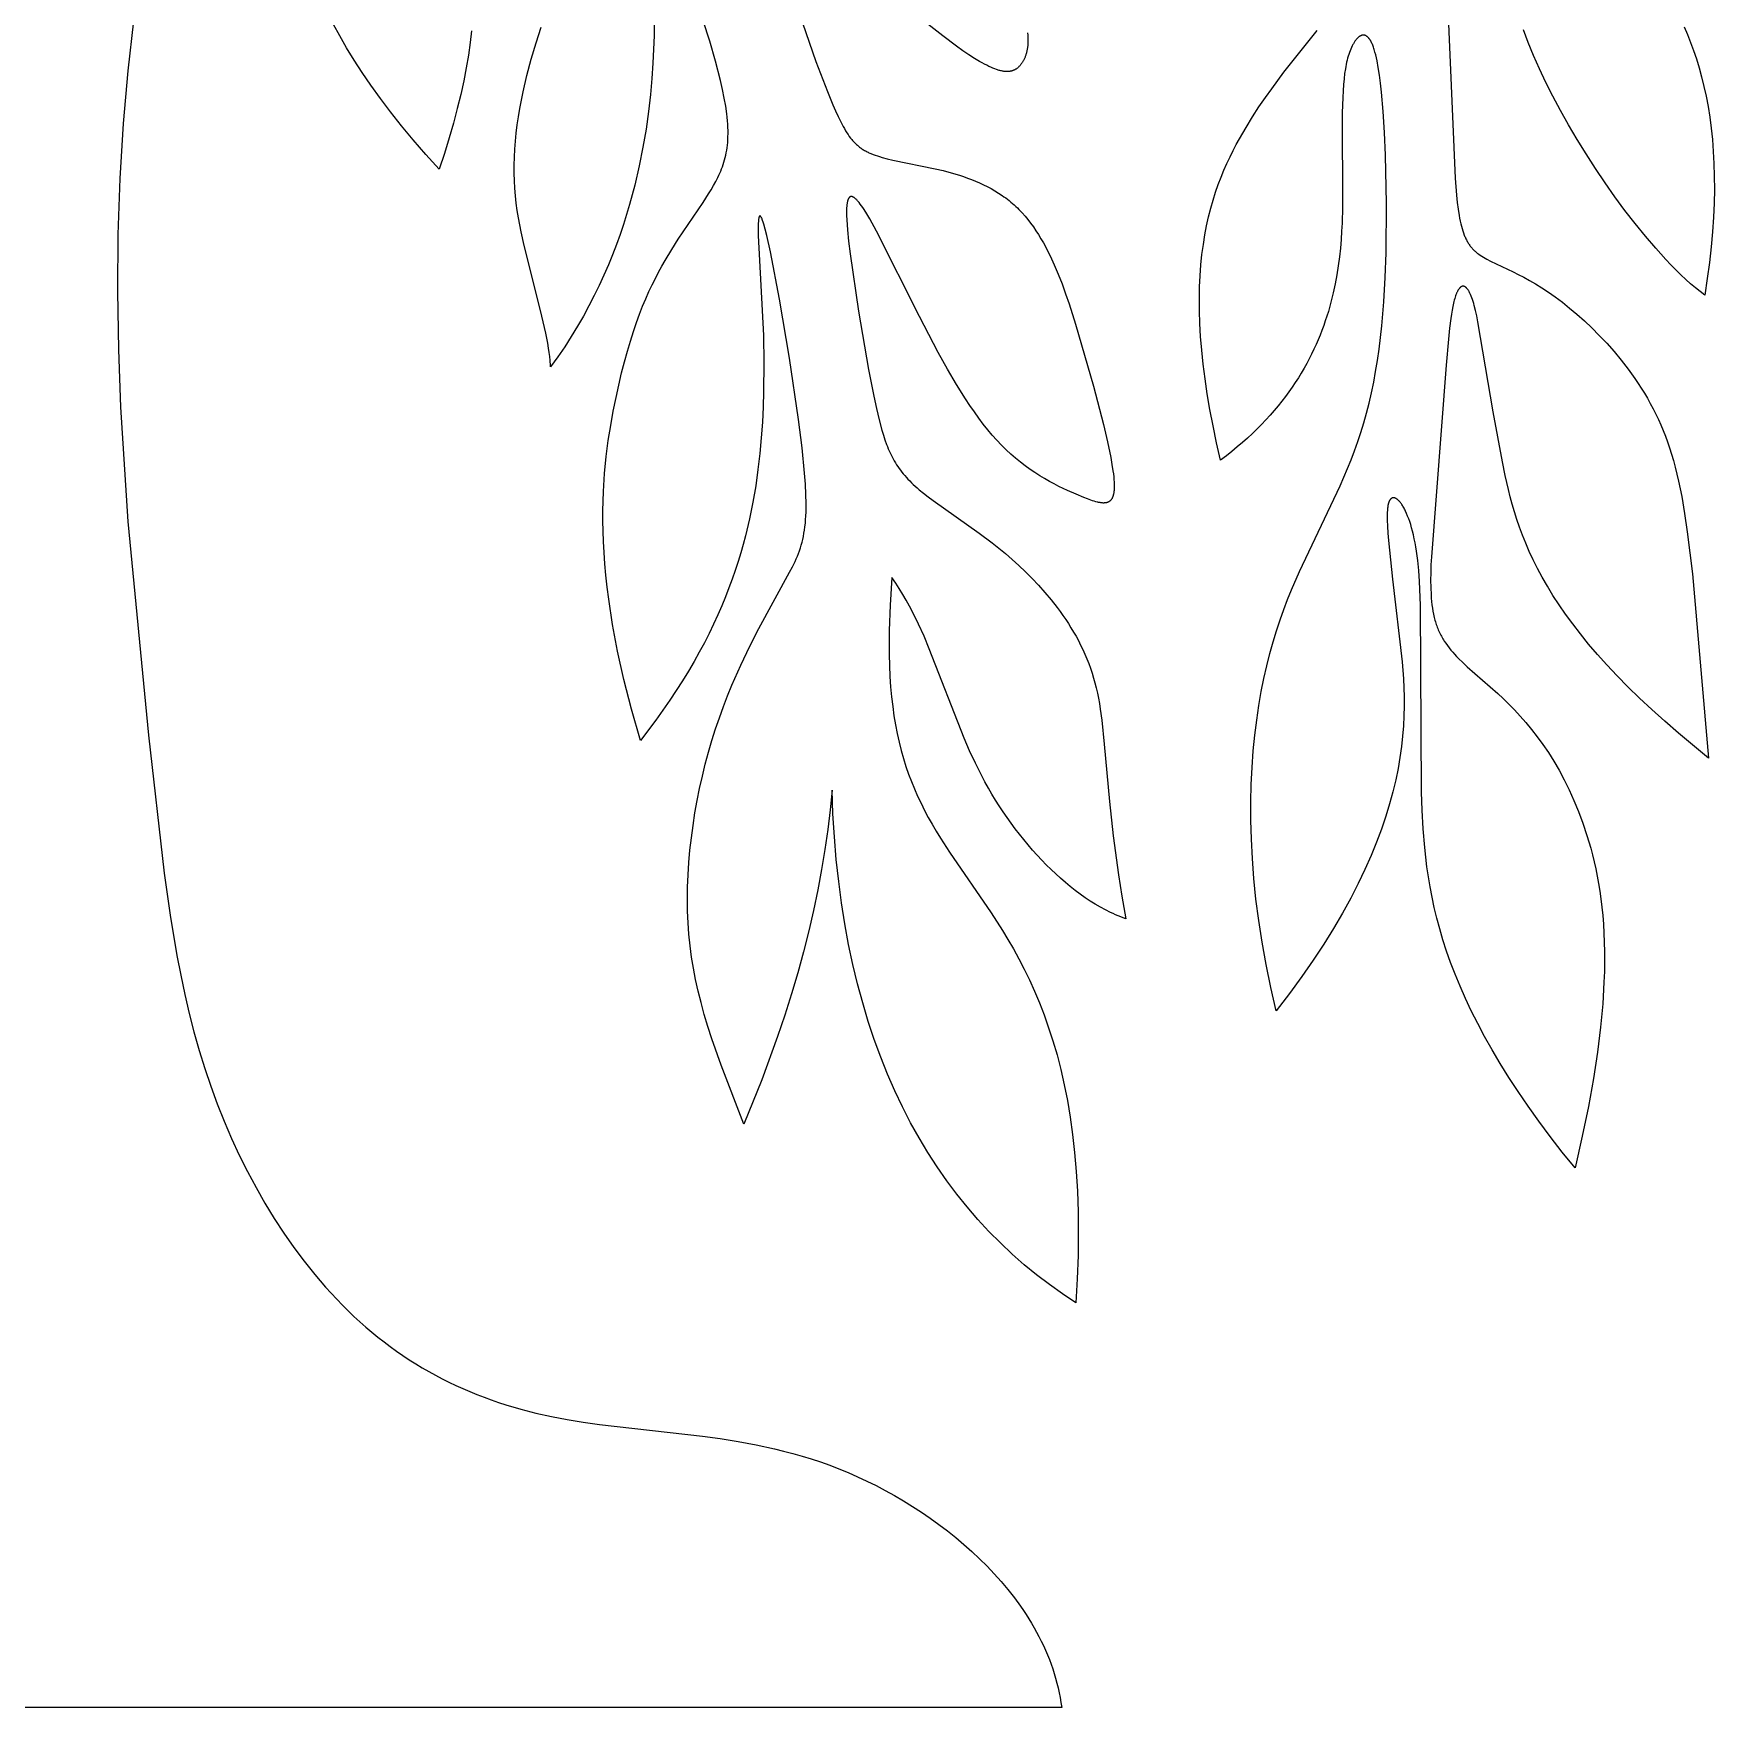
# Model space of a CAD drawing. Extents: x 187 to 350, y 154 to 228.
# Drawn here: x 312.34 to 349.6, y 153.86 to 190.96 of the extents above; entities that cross this region are included whole.
import ezdxf

# ---------------------------------------------------------------- set-up
doc = ezdxf.new("R2010")
doc.units = 0
doc.layers.get('0').update_dxf_attribs({"linetype": 'CONTINUOUS'})

msp = doc.modelspace()

# ---------------------------------------------------------------- linework, layer by layer
at = {"color": 7, "linetype": 'CONTINUOUS'}
for points in [[(328.363, 194.188), (329.686, 190.344), (329.941, 189.675), (330.063, 189.38), (330.121, 189.246), (330.178, 189.121), (330.234, 189.007), (330.288, 188.903), (330.315, 188.855), (330.342, 188.809), (330.369, 188.765), (330.396, 188.724), (330.424, 188.684), (330.452, 188.647), (330.466, 188.629), (330.481, 188.611), (330.495, 188.594), (330.51, 188.577), (330.525, 188.561), (330.54, 188.545), (330.555, 188.53), (330.571, 188.515), (330.587, 188.5), (330.603, 188.486), (330.619, 188.472), (330.636, 188.459), (330.653, 188.445), (330.67, 188.433), (330.687, 188.42), (330.705, 188.408), (330.723, 188.396), (330.742, 188.385), (330.761, 188.373), (330.78, 188.363), (330.8, 188.352), (330.82, 188.341), (330.84, 188.331), (330.861, 188.321), (330.905, 188.302), (330.95, 188.284), (330.997, 188.266), (331.046, 188.25), (331.097, 188.234), (331.151, 188.218), (331.266, 188.188), (331.391, 188.159), (332.33, 187.967), (332.506, 187.924), (332.685, 187.876), (332.864, 187.821), (332.954, 187.791), (333.044, 187.76), (333.133, 187.726), (333.222, 187.69), (333.31, 187.652), (333.397, 187.612), (333.483, 187.57), (333.568, 187.525), (333.651, 187.477), (333.733, 187.427), (333.814, 187.374), (333.853, 187.346), (333.892, 187.318), (333.931, 187.289), (333.969, 187.259), (334.007, 187.228), (334.044, 187.197), (334.08, 187.164), (334.116, 187.131), (334.151, 187.098), (334.186, 187.063), (334.22, 187.028), (334.254, 186.992), (334.32, 186.917), (334.383, 186.84), (334.445, 186.76), (334.505, 186.678), (334.563, 186.593), (334.619, 186.505), (334.674, 186.415), (334.727, 186.324), (334.778, 186.229), (334.828, 186.133), (334.876, 186.035), (334.969, 185.834), (335.057, 185.626), (335.14, 185.413), (335.22, 185.195), (335.296, 184.973), (335.44, 184.52), (335.836, 183.149), (336.058, 182.298), (336.148, 181.914), (336.219, 181.568), (336.247, 181.412), (336.269, 181.268), (336.278, 181.201), (336.285, 181.137), (336.29, 181.077), (336.294, 181.021), (336.296, 180.968), (336.297, 180.919), (336.297, 180.896), (336.296, 180.874), (336.295, 180.853), (336.293, 180.832), (336.291, 180.812), (336.289, 180.794), (336.286, 180.776), (336.282, 180.758), (336.279, 180.742), (336.277, 180.734), (336.275, 180.726), (336.273, 180.719), (336.27, 180.712), (336.268, 180.705), (336.266, 180.698), (336.263, 180.691), (336.26, 180.684), (336.258, 180.678), (336.255, 180.672), (336.252, 180.666), (336.249, 180.66), (336.246, 180.654), (336.242, 180.649), (336.239, 180.643), (336.236, 180.638), (336.232, 180.633), (336.228, 180.629), (336.225, 180.624), (336.221, 180.62), (336.217, 180.615), (336.213, 180.611), (336.209, 180.607), (336.205, 180.603), (336.201, 180.6), (336.196, 180.596), (336.192, 180.593), (336.187, 180.59), (336.183, 180.587), (336.178, 180.584), (336.173, 180.581), (336.168, 180.579), (336.163, 180.576), (336.158, 180.574), (336.153, 180.572), (336.148, 180.57), (336.143, 180.568), (336.137, 180.566), (336.132, 180.565), (336.126, 180.563), (336.121, 180.562), (336.115, 180.561), (336.109, 180.56), (336.103, 180.559), (336.097, 180.558), (336.091, 180.558), (336.085, 180.557), (336.079, 180.557), (336.072, 180.557), (336.066, 180.556), (336.059, 180.556), (336.053, 180.556), (336.039, 180.557), (336.026, 180.558), (336.012, 180.559), (335.997, 180.561), (335.982, 180.564), (335.967, 180.566), (335.952, 180.569), (335.936, 180.573), (335.92, 180.577), (335.888, 180.586), (335.854, 180.596), (335.818, 180.607), (335.782, 180.619), (335.706, 180.647), (335.626, 180.678), (335.453, 180.749), (335.265, 180.831), (335.168, 180.877), (335.067, 180.926), (334.965, 180.979), (334.86, 181.035), (334.755, 181.096), (334.648, 181.16), (334.541, 181.229), (334.433, 181.302), (334.325, 181.379), (334.218, 181.461), (334.111, 181.549), (334.006, 181.641), (333.901, 181.738), (333.798, 181.841), (333.696, 181.949), (333.595, 182.063), (333.495, 182.182), (333.395, 182.307), (333.296, 182.438), (333.197, 182.574), (333.098, 182.717), (332.999, 182.866), (332.801, 183.182), (332.6, 183.524), (332.396, 183.891), (331.98, 184.693), (331.029, 186.584), (330.88, 186.854), (330.813, 186.967), (330.752, 187.064), (330.723, 187.107), (330.695, 187.147), (330.669, 187.182), (330.644, 187.215), (330.632, 187.229), (330.62, 187.243), (330.608, 187.256), (330.597, 187.268), (330.586, 187.28), (330.576, 187.29), (330.565, 187.3), (330.555, 187.308), (330.55, 187.312), (330.546, 187.316), (330.541, 187.32), (330.536, 187.323), (330.531, 187.326), (330.527, 187.329), (330.522, 187.332), (330.518, 187.335), (330.513, 187.337), (330.509, 187.339), (330.505, 187.341), (330.503, 187.342), (330.501, 187.343), (330.499, 187.344), (330.497, 187.345), (330.495, 187.345), (330.493, 187.346), (330.491, 187.347), (330.489, 187.347), (330.487, 187.348), (330.485, 187.348), (330.483, 187.349), (330.481, 187.349), (330.479, 187.349), (330.477, 187.35), (330.475, 187.35), (330.474, 187.35), (330.472, 187.35), (330.47, 187.35), (330.468, 187.35), (330.466, 187.35), (330.465, 187.35), (330.463, 187.35), (330.461, 187.35), (330.46, 187.349), (330.458, 187.349), (330.456, 187.349), (330.454, 187.348), (330.453, 187.348), (330.451, 187.347), (330.45, 187.347), (330.448, 187.346), (330.446, 187.346), (330.445, 187.345), (330.443, 187.344), (330.442, 187.344), (330.44, 187.343), (330.439, 187.342), (330.437, 187.341), (330.436, 187.34), (330.434, 187.339), (330.433, 187.338), (330.432, 187.337), (330.43, 187.336), (330.429, 187.334), (330.427, 187.333), (330.426, 187.332), (330.425, 187.331), (330.423, 187.329), (330.422, 187.328), (330.421, 187.326), (330.42, 187.325), (330.418, 187.323), (330.417, 187.322), (330.416, 187.32), (330.415, 187.318), (330.413, 187.316), (330.411, 187.313), (330.409, 187.309), (330.406, 187.305), (330.404, 187.301), (330.402, 187.296), (330.4, 187.292), (330.398, 187.287), (330.396, 187.282), (330.394, 187.277), (330.392, 187.272), (330.391, 187.266), (330.389, 187.261), (330.387, 187.255), (330.384, 187.243), (330.381, 187.23), (330.379, 187.216), (330.376, 187.202), (330.374, 187.187), (330.372, 187.171), (330.368, 187.138), (330.366, 187.102), (330.364, 187.064), (330.363, 187.023), (330.364, 186.933), (330.367, 186.834), (330.374, 186.726), (330.383, 186.61), (330.408, 186.357), (330.441, 186.077), (330.63, 184.81), (330.85, 183.518), (330.966, 182.927), (331.026, 182.655), (331.086, 182.402), (331.149, 182.17), (331.181, 182.061), (331.215, 181.957), (331.251, 181.857), (331.27, 181.808), (331.289, 181.76), (331.309, 181.713), (331.33, 181.667), (331.351, 181.622), (331.374, 181.578), (331.397, 181.534), (331.421, 181.49), (331.446, 181.448), (331.473, 181.406), (331.5, 181.364), (331.528, 181.323), (331.558, 181.282), (331.589, 181.242), (331.621, 181.202), (331.654, 181.163), (331.689, 181.123), (331.725, 181.084), (331.763, 181.045), (331.802, 181.006), (331.843, 180.967), (331.885, 180.929), (331.93, 180.89), (331.975, 180.851), (332.072, 180.773), (332.174, 180.694), (332.282, 180.615), (333.306, 179.891), (333.593, 179.673), (333.739, 179.556), (333.886, 179.434), (334.034, 179.305), (334.182, 179.171), (334.33, 179.031), (334.476, 178.884), (334.62, 178.732), (334.761, 178.574), (334.899, 178.411), (335.031, 178.241), (335.096, 178.154), (335.159, 178.066), (335.221, 177.976), (335.281, 177.884), (335.339, 177.792), (335.395, 177.697), (335.45, 177.602), (335.503, 177.505), (335.553, 177.406), (335.601, 177.306), (335.647, 177.205), (335.691, 177.102), (335.732, 176.998), (335.771, 176.893), (335.807, 176.786), (335.84, 176.677), (335.871, 176.568), (335.899, 176.456), (335.924, 176.343), (335.947, 176.228), (335.968, 176.11), (335.988, 175.99), (336.022, 175.742), (336.078, 175.208), (336.189, 173.94), (336.271, 173.179), (336.389, 172.317), (336.465, 171.843), (336.555, 171.339), (336.499, 171.359), (336.442, 171.381), (336.385, 171.404), (336.329, 171.428), (336.272, 171.454), (336.216, 171.48), (336.103, 171.537), (335.99, 171.598), (335.878, 171.664), (335.766, 171.734), (335.654, 171.808), (335.544, 171.886), (335.433, 171.968), (335.324, 172.054), (335.216, 172.144), (335.108, 172.237), (335.001, 172.334), (334.896, 172.434), (334.792, 172.537), (334.689, 172.643), (334.587, 172.752), (334.487, 172.863), (334.389, 172.978), (334.292, 173.095), (334.197, 173.214), (334.103, 173.335), (334.012, 173.459), (333.922, 173.585), (333.835, 173.713), (333.75, 173.842), (333.667, 173.973), (333.586, 174.106), (333.508, 174.239), (333.432, 174.375), (333.359, 174.511), (333.22, 174.787), (333.091, 175.065), (332.969, 175.347), (332.198, 177.327), (332.081, 177.603), (331.957, 177.874), (331.826, 178.141), (331.757, 178.273), (331.685, 178.403), (331.611, 178.531), (331.533, 178.658), (331.453, 178.783), (331.369, 178.906), (331.33, 178.294), (331.31, 177.727), (331.307, 177.46), (331.308, 177.202), (331.315, 176.954), (331.326, 176.714), (331.341, 176.484), (331.361, 176.261), (331.386, 176.047), (331.415, 175.839), (331.448, 175.638), (331.486, 175.444), (331.528, 175.255), (331.574, 175.072), (331.624, 174.893), (331.679, 174.719), (331.738, 174.549), (331.801, 174.383), (331.868, 174.22), (331.939, 174.059), (332.014, 173.9), (332.093, 173.744), (332.175, 173.588), (332.262, 173.434), (332.353, 173.279), (332.447, 173.125), (332.647, 172.814), (333.572, 171.469), (333.819, 171.084), (333.942, 170.882), (334.064, 170.671), (334.184, 170.452), (334.302, 170.224), (334.418, 169.986), (334.53, 169.738), (334.639, 169.479), (334.744, 169.208), (334.844, 168.926), (334.939, 168.631), (335.029, 168.322), (335.112, 168), (335.189, 167.663), (335.258, 167.311), (335.32, 166.943), (335.374, 166.559), (335.419, 166.158), (335.454, 165.739), (335.48, 165.303), (335.496, 164.847), (335.501, 164.372), (335.495, 163.878), (335.477, 163.362), (335.446, 162.826), (335.15, 163.023), (334.861, 163.23), (334.578, 163.447), (334.303, 163.673), (334.035, 163.909), (333.774, 164.155), (333.521, 164.411), (333.276, 164.677), (333.038, 164.952), (332.808, 165.238), (332.587, 165.534), (332.373, 165.84), (332.168, 166.157), (331.972, 166.483), (331.784, 166.82), (331.605, 167.168), (331.435, 167.525), (331.274, 167.894), (331.122, 168.273), (330.979, 168.662), (330.846, 169.063), (330.722, 169.474), (330.608, 169.896), (330.504, 170.328), (330.41, 170.772), (330.326, 171.227), (330.252, 171.693), (330.189, 172.169), (330.136, 172.657), (330.094, 173.157), (330.063, 173.667), (330.042, 174.189), (330.001, 173.755), (329.948, 173.316), (329.885, 172.875), (329.811, 172.429), (329.727, 171.979), (329.631, 171.526), (329.525, 171.07), (329.408, 170.609), (329.281, 170.145), (329.142, 169.677), (328.993, 169.205), (328.834, 168.73), (328.482, 167.768), (328.087, 166.791), (327.582, 168.097), (327.379, 168.676), (327.291, 168.951), (327.21, 169.219), (327.138, 169.481), (327.074, 169.737), (327.017, 169.991), (326.968, 170.242), (326.928, 170.492), (326.894, 170.743), (326.869, 170.996), (326.851, 171.252), (326.84, 171.512), (326.837, 171.776), (326.841, 172.044), (326.852, 172.314), (326.869, 172.587), (326.893, 172.86), (326.924, 173.135), (326.96, 173.41), (327.003, 173.685), (327.052, 173.959), (327.107, 174.231), (327.167, 174.501), (327.232, 174.768), (327.303, 175.032), (327.379, 175.292), (327.459, 175.548), (327.545, 175.798), (327.634, 176.043), (327.727, 176.282), (327.822, 176.515), (328.02, 176.963), (328.22, 177.384), (328.42, 177.776), (329.101, 179.022), (329.164, 179.143), (329.222, 179.262), (329.248, 179.321), (329.273, 179.38), (329.297, 179.44), (329.319, 179.499), (329.34, 179.56), (329.359, 179.622), (329.376, 179.685), (329.393, 179.75), (329.407, 179.817), (329.42, 179.885), (329.432, 179.957), (329.441, 180.03), (329.45, 180.107), (329.457, 180.187), (329.462, 180.27), (329.465, 180.357), (329.467, 180.448), (329.467, 180.544), (329.463, 180.748), (329.452, 180.972), (329.434, 181.218), (329.378, 181.777), (329.301, 182.406), (329.102, 183.764), (328.88, 185.075), (328.677, 186.124), (328.596, 186.488), (328.561, 186.627), (328.53, 186.738), (328.515, 186.783), (328.502, 186.822), (328.496, 186.839), (328.49, 186.854), (328.484, 186.868), (328.481, 186.874), (328.478, 186.88), (328.475, 186.885), (328.472, 186.89), (328.47, 186.895), (328.467, 186.899), (328.466, 186.901), (328.465, 186.903), (328.463, 186.905), (328.462, 186.906), (328.461, 186.908), (328.46, 186.909), (328.459, 186.911), (328.457, 186.912), (328.456, 186.913), (328.455, 186.914), (328.454, 186.915), (328.453, 186.916), (328.452, 186.917), (328.451, 186.918), (328.449, 186.918), (328.448, 186.919), (328.447, 186.919), (328.446, 186.92), (328.445, 186.92), (328.444, 186.92), (328.443, 186.92), (328.442, 186.92), (328.441, 186.92), (328.44, 186.919), (328.439, 186.919), (328.438, 186.919), (328.437, 186.918), (328.436, 186.917), (328.436, 186.917), (328.435, 186.916), (328.434, 186.915), (328.433, 186.914), (328.432, 186.913), (328.431, 186.912), (328.43, 186.911), (328.43, 186.909), (328.429, 186.908), (328.428, 186.906), (328.427, 186.905), (328.426, 186.903), (328.426, 186.901), (328.425, 186.899), (328.424, 186.897), (328.423, 186.895), (328.422, 186.89), (328.421, 186.886), (328.419, 186.88), (328.418, 186.875), (328.417, 186.869), (328.416, 186.863), (328.414, 186.849), (328.412, 186.834), (328.41, 186.818), (328.409, 186.8), (328.406, 186.76), (328.404, 186.715), (328.403, 186.61), (328.405, 186.483), (328.52, 184.27), (328.531, 183.665), (328.525, 183.022), (328.514, 182.688), (328.497, 182.348), (328.472, 182.002), (328.44, 181.652), (328.4, 181.296), (328.349, 180.937), (328.287, 180.573), (328.212, 180.203), (328.123, 179.829), (328.073, 179.64), (328.019, 179.45), (327.96, 179.258), (327.897, 179.064), (327.83, 178.869), (327.757, 178.673), (327.68, 178.475), (327.597, 178.275), (327.509, 178.074), (327.415, 177.871), (327.316, 177.666), (327.211, 177.46), (327.1, 177.252), (326.982, 177.042), (326.858, 176.831), (326.728, 176.617), (326.59, 176.402), (326.446, 176.184), (326.294, 175.965), (326.136, 175.744), (325.795, 175.295), (325.595, 175.988), (325.427, 176.646), (325.288, 177.27), (325.177, 177.863), (325.091, 178.424), (325.058, 178.694), (325.029, 178.956), (325.007, 179.211), (324.989, 179.459), (324.976, 179.7), (324.968, 179.934), (324.964, 180.162), (324.964, 180.384), (324.968, 180.599), (324.976, 180.808), (325.001, 181.208), (325.037, 181.585), (325.082, 181.941), (325.135, 182.277), (325.193, 182.593), (325.253, 182.892), (325.378, 183.439), (325.442, 183.689), (325.507, 183.925), (325.573, 184.147), (325.639, 184.357), (325.707, 184.554), (325.775, 184.741), (325.843, 184.917), (325.913, 185.084), (325.983, 185.242), (326.053, 185.392), (326.125, 185.536), (326.196, 185.673), (326.269, 185.804), (326.341, 185.931), (326.488, 186.174), (326.634, 186.404), (327.184, 187.221), (327.304, 187.408), (327.36, 187.5), (327.414, 187.592), (327.464, 187.683), (327.512, 187.775), (327.534, 187.821), (327.555, 187.867), (327.575, 187.914), (327.595, 187.962), (327.613, 188.01), (327.63, 188.059), (327.646, 188.109), (327.661, 188.16), (327.674, 188.212), (327.687, 188.265), (327.698, 188.319), (327.708, 188.375), (327.716, 188.432), (327.723, 188.491), (327.729, 188.551), (327.733, 188.613), (327.735, 188.677), (327.736, 188.743), (327.736, 188.811), (327.734, 188.882), (327.73, 188.954), (327.725, 189.029), (327.717, 189.106), (327.708, 189.186), (327.685, 189.353), (327.654, 189.532), (327.616, 189.723), (327.57, 189.924), (327.461, 190.35), (327.331, 190.796), (327.188, 191.248)], [(343.625, 193.061), (343.852, 187.758), (343.883, 187.383), (343.901, 187.219), (343.92, 187.068), (343.942, 186.931), (343.953, 186.867), (343.966, 186.806), (343.979, 186.748), (343.992, 186.693), (344.007, 186.64), (344.022, 186.59), (344.038, 186.542), (344.056, 186.497), (344.065, 186.475), (344.074, 186.454), (344.083, 186.433), (344.093, 186.413), (344.103, 186.393), (344.113, 186.374), (344.123, 186.355), (344.134, 186.337), (344.145, 186.319), (344.156, 186.302), (344.167, 186.285), (344.179, 186.268), (344.191, 186.252), (344.204, 186.236), (344.216, 186.221), (344.229, 186.206), (344.243, 186.191), (344.256, 186.177), (344.27, 186.163), (344.285, 186.149), (344.299, 186.136), (344.314, 186.123), (344.33, 186.11), (344.345, 186.097), (344.361, 186.085), (344.378, 186.073), (344.411, 186.049), (344.446, 186.026), (344.483, 186.003), (344.52, 185.981), (344.559, 185.96), (344.642, 185.917), (345.138, 185.683), (345.254, 185.625), (345.376, 185.562), (345.504, 185.491), (345.638, 185.413), (345.778, 185.327), (345.923, 185.23), (346.075, 185.123), (346.231, 185.006), (346.391, 184.879), (346.555, 184.742), (346.72, 184.595), (346.885, 184.438), (347.051, 184.273), (347.215, 184.098), (347.377, 183.915), (347.536, 183.724), (347.69, 183.524), (347.766, 183.421), (347.839, 183.316), (347.912, 183.209), (347.982, 183.1), (348.05, 182.99), (348.117, 182.877), (348.181, 182.763), (348.243, 182.647), (348.303, 182.529), (348.361, 182.41), (348.415, 182.289), (348.467, 182.165), (348.517, 182.039), (348.564, 181.91), (348.61, 181.776), (348.653, 181.639), (348.694, 181.497), (348.734, 181.35), (348.772, 181.196), (348.808, 181.037), (348.877, 180.697), (348.941, 180.326), (349.001, 179.919), (349.115, 178.984), (349.472, 174.904), (348.806, 175.453), (348.5, 175.718), (348.212, 175.978), (347.94, 176.233), (347.685, 176.483), (347.445, 176.727), (347.22, 176.967), (347.01, 177.201), (346.814, 177.431), (346.631, 177.655), (346.461, 177.876), (346.303, 178.091), (346.158, 178.302), (346.023, 178.509), (345.899, 178.712), (345.785, 178.91), (345.681, 179.105), (345.585, 179.296), (345.498, 179.482), (345.419, 179.666), (345.347, 179.845), (345.281, 180.021), (345.222, 180.194), (345.168, 180.363), (345.12, 180.53), (345.075, 180.693), (345.035, 180.854), (344.964, 181.166), (344.902, 181.468), (344.695, 182.575), (344.361, 184.573), (344.334, 184.705), (344.307, 184.825), (344.28, 184.932), (344.266, 184.98), (344.252, 185.025), (344.238, 185.067), (344.224, 185.107), (344.211, 185.143), (344.197, 185.176), (344.19, 185.191), (344.183, 185.206), (344.176, 185.22), (344.169, 185.233), (344.162, 185.246), (344.155, 185.258), (344.148, 185.269), (344.141, 185.28), (344.134, 185.289), (344.128, 185.299), (344.124, 185.303), (344.121, 185.307), (344.117, 185.311), (344.114, 185.315), (344.111, 185.319), (344.107, 185.322), (344.104, 185.326), (344.1, 185.329), (344.097, 185.332), (344.094, 185.335), (344.09, 185.338), (344.087, 185.34), (344.084, 185.343), (344.08, 185.345), (344.077, 185.347), (344.074, 185.349), (344.07, 185.351), (344.069, 185.352), (344.067, 185.353), (344.065, 185.354), (344.064, 185.354), (344.062, 185.355), (344.06, 185.356), (344.059, 185.356), (344.057, 185.357), (344.055, 185.357), (344.054, 185.358), (344.052, 185.359), (344.051, 185.359), (344.049, 185.359), (344.047, 185.36), (344.046, 185.36), (344.044, 185.361), (344.042, 185.361), (344.041, 185.361), (344.039, 185.361), (344.037, 185.361), (344.036, 185.362), (344.034, 185.362), (344.033, 185.362), (344.031, 185.362), (344.029, 185.362), (344.028, 185.362), (344.026, 185.362), (344.025, 185.361), (344.023, 185.361), (344.021, 185.361), (344.02, 185.361), (344.018, 185.361), (344.017, 185.36), (344.015, 185.36), (344.013, 185.36), (344.012, 185.359), (344.01, 185.359), (344.009, 185.358), (344.007, 185.358), (344.006, 185.357), (344.004, 185.357), (344.002, 185.356), (344.001, 185.356), (343.999, 185.355), (343.998, 185.354), (343.996, 185.354), (343.995, 185.353), (343.993, 185.352), (343.99, 185.35), (343.987, 185.348), (343.984, 185.347), (343.981, 185.345), (343.978, 185.342), (343.975, 185.34), (343.972, 185.338), (343.969, 185.335), (343.966, 185.332), (343.963, 185.329), (343.96, 185.327), (343.957, 185.323), (343.954, 185.32), (343.951, 185.317), (343.948, 185.314), (343.945, 185.31), (343.942, 185.306), (343.937, 185.299), (343.931, 185.291), (343.925, 185.282), (343.92, 185.273), (343.914, 185.264), (343.909, 185.254), (343.904, 185.243), (343.898, 185.233), (343.893, 185.221), (343.888, 185.21), (343.883, 185.198), (343.873, 185.173), (343.863, 185.146), (343.854, 185.118), (343.845, 185.087), (343.836, 185.056), (343.827, 185.022), (343.819, 184.987), (343.803, 184.912), (343.787, 184.829), (343.772, 184.74), (343.758, 184.644), (343.731, 184.429), (343.705, 184.186), (343.655, 183.61), (343.329, 179.363), (343.319, 179.185), (343.313, 179.012), (343.311, 178.844), (343.313, 178.681), (343.32, 178.524), (343.325, 178.448), (343.332, 178.373), (343.34, 178.299), (343.35, 178.228), (343.362, 178.157), (343.375, 178.089), (343.39, 178.022), (343.407, 177.957), (343.416, 177.925), (343.426, 177.893), (343.436, 177.862), (343.447, 177.832), (343.458, 177.802), (343.47, 177.772), (343.482, 177.743), (343.495, 177.714), (343.508, 177.686), (343.522, 177.658), (343.536, 177.63), (343.55, 177.603), (343.565, 177.576), (343.581, 177.549), (343.597, 177.523), (343.613, 177.497), (343.648, 177.446), (343.683, 177.396), (343.721, 177.346), (343.76, 177.298), (343.801, 177.251), (343.843, 177.204), (343.887, 177.157), (343.931, 177.111), (344.025, 177.02), (344.124, 176.928), (344.8, 176.335), (344.922, 176.221), (345.046, 176.099), (345.172, 175.97), (345.298, 175.834), (345.424, 175.689), (345.55, 175.536), (345.675, 175.374), (345.799, 175.203), (345.921, 175.023), (346.041, 174.832), (346.158, 174.631), (346.272, 174.419), (346.382, 174.197), (346.488, 173.962), (346.589, 173.716), (346.685, 173.458), (346.775, 173.187), (346.818, 173.047), (346.859, 172.903), (346.898, 172.755), (346.935, 172.604), (346.97, 172.448), (347.003, 172.288), (347.033, 172.123), (347.06, 171.953), (347.085, 171.779), (347.107, 171.599), (347.125, 171.413), (347.14, 171.221), (347.152, 171.024), (347.16, 170.82), (347.165, 170.61), (347.165, 170.393), (347.162, 170.169), (347.154, 169.938), (347.125, 169.453), (347.077, 168.937), (347.01, 168.387), (346.921, 167.801), (346.809, 167.179), (346.674, 166.518), (346.513, 165.816), (346.229, 166.17), (345.962, 166.517), (345.711, 166.856), (345.474, 167.186), (345.253, 167.509), (345.047, 167.825), (344.854, 168.134), (344.675, 168.435), (344.509, 168.73), (344.355, 169.018), (344.213, 169.3), (344.083, 169.576), (343.963, 169.845), (343.854, 170.11), (343.755, 170.368), (343.666, 170.622), (343.585, 170.87), (343.513, 171.114), (343.449, 171.353), (343.392, 171.588), (343.342, 171.819), (343.299, 172.046), (343.262, 172.269), (343.23, 172.488), (343.203, 172.705), (343.18, 172.918), (343.147, 173.337), (343.125, 173.746), (343.112, 174.147), (343.087, 178.294), (343.065, 178.819), (343.048, 179.058), (343.026, 179.281), (343.013, 179.386), (342.998, 179.487), (342.983, 179.584), (342.966, 179.677), (342.948, 179.765), (342.93, 179.849), (342.91, 179.93), (342.89, 180.005), (342.869, 180.077), (342.847, 180.145), (342.825, 180.208), (342.802, 180.268), (342.779, 180.323), (342.756, 180.374), (342.745, 180.398), (342.733, 180.421), (342.721, 180.443), (342.71, 180.464), (342.698, 180.484), (342.686, 180.503), (342.675, 180.521), (342.663, 180.538), (342.651, 180.554), (342.64, 180.569), (342.628, 180.582), (342.623, 180.589), (342.617, 180.595), (342.611, 180.601), (342.606, 180.607), (342.6, 180.613), (342.595, 180.618), (342.589, 180.623), (342.584, 180.628), (342.578, 180.633), (342.573, 180.637), (342.567, 180.641), (342.562, 180.645), (342.557, 180.648), (342.551, 180.652), (342.546, 180.655), (342.541, 180.657), (342.538, 180.659), (342.536, 180.66), (342.533, 180.661), (342.531, 180.662), (342.528, 180.663), (342.526, 180.664), (342.523, 180.665), (342.521, 180.666), (342.518, 180.667), (342.516, 180.668), (342.513, 180.668), (342.511, 180.669), (342.508, 180.67), (342.506, 180.67), (342.503, 180.671), (342.501, 180.671), (342.499, 180.671), (342.496, 180.671), (342.494, 180.672), (342.491, 180.672), (342.489, 180.672), (342.487, 180.672), (342.485, 180.672), (342.482, 180.672), (342.48, 180.672), (342.478, 180.671), (342.475, 180.671), (342.473, 180.671), (342.471, 180.67), (342.469, 180.67), (342.467, 180.669), (342.464, 180.669), (342.462, 180.668), (342.46, 180.667), (342.458, 180.666), (342.456, 180.666), (342.454, 180.665), (342.452, 180.664), (342.45, 180.663), (342.448, 180.661), (342.446, 180.66), (342.444, 180.659), (342.442, 180.658), (342.44, 180.656), (342.438, 180.655), (342.436, 180.654), (342.434, 180.652), (342.432, 180.65), (342.43, 180.649), (342.428, 180.647), (342.426, 180.645), (342.425, 180.643), (342.423, 180.642), (342.421, 180.64), (342.419, 180.638), (342.418, 180.635), (342.416, 180.633), (342.414, 180.631), (342.412, 180.629), (342.411, 180.626), (342.409, 180.624), (342.408, 180.622), (342.404, 180.617), (342.401, 180.611), (342.398, 180.606), (342.395, 180.6), (342.393, 180.594), (342.39, 180.587), (342.387, 180.581), (342.385, 180.574), (342.382, 180.567), (342.38, 180.56), (342.378, 180.552), (342.375, 180.544), (342.373, 180.536), (342.369, 180.52), (342.366, 180.502), (342.363, 180.483), (342.36, 180.463), (342.357, 180.442), (342.355, 180.42), (342.353, 180.398), (342.35, 180.349), (342.348, 180.296), (342.347, 180.239), (342.348, 180.178), (342.352, 180.043), (342.361, 179.891), (342.375, 179.722), (342.465, 178.869), (342.68, 177.035), (342.708, 176.659), (342.718, 176.463), (342.723, 176.261), (342.723, 176.053), (342.718, 175.838), (342.707, 175.618), (342.689, 175.391), (342.664, 175.158), (342.63, 174.918), (342.588, 174.671), (342.537, 174.417), (342.475, 174.157), (342.402, 173.889), (342.319, 173.613), (342.223, 173.33), (342.114, 173.04), (341.992, 172.742), (341.856, 172.435), (341.705, 172.121), (341.539, 171.798), (341.356, 171.468), (341.157, 171.128), (340.941, 170.78), (340.706, 170.423), (340.453, 170.058), (340.18, 169.683), (339.887, 169.299), (339.767, 169.819), (339.663, 170.326), (339.574, 170.821), (339.5, 171.304), (339.44, 171.774), (339.393, 172.231), (339.359, 172.675), (339.337, 173.107), (339.326, 173.524), (339.325, 173.929), (339.334, 174.32), (339.353, 174.697), (339.379, 175.061), (339.414, 175.411), (339.455, 175.746), (339.503, 176.068), (339.556, 176.375), (339.615, 176.669), (339.679, 176.95), (339.747, 177.219), (339.819, 177.477), (339.895, 177.725), (339.974, 177.964), (340.056, 178.193), (340.141, 178.415), (340.228, 178.63), (340.407, 179.041), (341.306, 180.94), (341.469, 181.322), (341.548, 181.517), (341.623, 181.715), (341.695, 181.917), (341.764, 182.123), (341.829, 182.334), (341.89, 182.549), (341.947, 182.771), (342, 182.998), (342.049, 183.232), (342.092, 183.472), (342.132, 183.718), (342.167, 183.969), (342.226, 184.485), (342.271, 185.015), (342.303, 185.555), (342.323, 186.102), (342.334, 187.199), (342.313, 188.265), (342.29, 188.768), (342.261, 189.237), (342.223, 189.665), (342.201, 189.86), (342.177, 190.042), (342.151, 190.208), (342.123, 190.359), (342.109, 190.428), (342.093, 190.492), (342.078, 190.552), (342.061, 190.608), (342.053, 190.633), (342.045, 190.658), (342.036, 190.682), (342.027, 190.704), (342.019, 190.725), (342.01, 190.745), (342.001, 190.764), (341.992, 190.781), (341.983, 190.798), (341.973, 190.814), (341.969, 190.821), (341.964, 190.828), (341.959, 190.835), (341.954, 190.842), (341.95, 190.848), (341.945, 190.854), (341.94, 190.86), (341.935, 190.865), (341.931, 190.871), (341.926, 190.876), (341.921, 190.881), (341.916, 190.885), (341.911, 190.89), (341.906, 190.894), (341.902, 190.897), (341.897, 190.901), (341.892, 190.904), (341.887, 190.908), (341.884, 190.909), (341.882, 190.91), (341.88, 190.912), (341.877, 190.913), (341.875, 190.914), (341.872, 190.916), (341.87, 190.917), (341.867, 190.918), (341.865, 190.919), (341.862, 190.92), (341.86, 190.921), (341.857, 190.922), (341.855, 190.922), (341.852, 190.923), (341.85, 190.924), (341.847, 190.924), (341.845, 190.925), (341.842, 190.926), (341.84, 190.926), (341.838, 190.926), (341.835, 190.927), (341.833, 190.927), (341.83, 190.927), (341.828, 190.928), (341.825, 190.928), (341.823, 190.928), (341.82, 190.928), (341.818, 190.928), (341.815, 190.928), (341.813, 190.928), (341.81, 190.927), (341.808, 190.927), (341.805, 190.927), (341.803, 190.927), (341.8, 190.926), (341.798, 190.926), (341.795, 190.925), (341.793, 190.925), (341.79, 190.924), (341.788, 190.924), (341.785, 190.923), (341.783, 190.922), (341.78, 190.922), (341.778, 190.921), (341.773, 190.919), (341.768, 190.917), (341.763, 190.915), (341.758, 190.913), (341.753, 190.91), (341.748, 190.907), (341.743, 190.904), (341.739, 190.901), (341.734, 190.898), (341.729, 190.895), (341.724, 190.891), (341.719, 190.887), (341.714, 190.883), (341.709, 190.879), (341.705, 190.875), (341.7, 190.871), (341.695, 190.866), (341.69, 190.861), (341.685, 190.856), (341.681, 190.851), (341.671, 190.841), (341.662, 190.829), (341.653, 190.818), (341.643, 190.805), (341.634, 190.792), (341.625, 190.779), (341.616, 190.765), (341.608, 190.75), (341.599, 190.735), (341.59, 190.719), (341.582, 190.703), (341.573, 190.687), (341.557, 190.652), (341.541, 190.616), (341.526, 190.579), (341.512, 190.54), (341.498, 190.499), (341.485, 190.458), (341.472, 190.415), (341.46, 190.371), (341.449, 190.326), (341.439, 190.279), (341.43, 190.231), (341.421, 190.181), (341.405, 190.074), (341.391, 189.959), (341.379, 189.833), (341.37, 189.696), (341.363, 189.546), (341.353, 189.206), (341.356, 187.116), (341.347, 186.763), (341.339, 186.581), (341.327, 186.395), (341.311, 186.205), (341.29, 186.012), (341.265, 185.816), (341.234, 185.617), (341.197, 185.416), (341.153, 185.213), (341.102, 185.008), (341.044, 184.801), (340.977, 184.593), (340.941, 184.489), (340.902, 184.384), (340.861, 184.279), (340.818, 184.174), (340.772, 184.069), (340.724, 183.964), (340.673, 183.859), (340.62, 183.754), (340.564, 183.649), (340.505, 183.543), (340.444, 183.438), (340.379, 183.333), (340.312, 183.229), (340.242, 183.124), (340.168, 183.02), (340.092, 182.916), (340.012, 182.812), (339.929, 182.708), (339.843, 182.605), (339.753, 182.502), (339.66, 182.4), (339.563, 182.298), (339.463, 182.197), (339.359, 182.096), (339.252, 181.996), (339.14, 181.897), (339.025, 181.798), (338.906, 181.699), (338.783, 181.602), (338.656, 181.505), (338.567, 181.892), (338.488, 182.266), (338.42, 182.627), (338.36, 182.975), (338.31, 183.311), (338.269, 183.635), (338.237, 183.948), (338.212, 184.249), (338.196, 184.539), (338.187, 184.818), (338.185, 185.087), (338.19, 185.346), (338.202, 185.595), (338.22, 185.835), (338.243, 186.065), (338.273, 186.286), (338.307, 186.499), (338.346, 186.704), (338.39, 186.901), (338.438, 187.09), (338.49, 187.272), (338.546, 187.447), (338.604, 187.615), (338.666, 187.777), (338.73, 187.933), (338.796, 188.083), (338.864, 188.227), (338.933, 188.367), (339.004, 188.502), (339.075, 188.632), (339.22, 188.88), (339.364, 189.114), (339.506, 189.335), (339.648, 189.543), (339.788, 189.74), (340.06, 190.104), (340.793, 191.03)], [(314.554, 191.243), (314.43, 190.133), (314.33, 188.966), (314.257, 187.753), (314.213, 186.506), (314.201, 185.238), (314.221, 183.959), (314.27, 182.679), (314.434, 180.144), (314.89, 175.408), (315.239, 172.348), (315.371, 171.418), (315.521, 170.524), (315.604, 170.09), (315.694, 169.664), (315.791, 169.244), (315.897, 168.831), (316.011, 168.424), (316.135, 168.023), (316.269, 167.627), (316.413, 167.236), (316.567, 166.852), (316.73, 166.473), (316.902, 166.102), (317.083, 165.739), (317.273, 165.384), (317.471, 165.037), (317.676, 164.7), (317.89, 164.373), (318.111, 164.056), (318.339, 163.751), (318.573, 163.456), (318.815, 163.174), (318.938, 163.038), (319.062, 162.905), (319.188, 162.775), (319.316, 162.648), (319.444, 162.525), (319.575, 162.405), (319.706, 162.289), (319.839, 162.176), (319.974, 162.066), (320.11, 161.96), (320.247, 161.857), (320.386, 161.757), (320.527, 161.66), (320.668, 161.566), (320.812, 161.476), (320.956, 161.388), (321.103, 161.304), (321.25, 161.223), (321.4, 161.144), (321.55, 161.069), (321.703, 160.996), (321.856, 160.927), (322.012, 160.86), (322.168, 160.796), (322.327, 160.735), (322.486, 160.677), (322.648, 160.621), (322.811, 160.569), (323.141, 160.471), (323.478, 160.384), (323.821, 160.307), (324.171, 160.24), (324.527, 160.182), (324.888, 160.132), (327.168, 159.875), (327.563, 159.82), (327.961, 159.756), (328.362, 159.68), (328.766, 159.592), (328.969, 159.542), (329.172, 159.488), (329.376, 159.429), (329.581, 159.366), (329.785, 159.299), (329.991, 159.226), (330.196, 159.147), (330.402, 159.063), (330.608, 158.973), (330.813, 158.877), (331.019, 158.776), (331.223, 158.669), (331.426, 158.556), (331.628, 158.438), (331.828, 158.315), (332.025, 158.187), (332.22, 158.054), (332.412, 157.916), (332.6, 157.773), (332.785, 157.625), (332.966, 157.473), (333.142, 157.316), (333.313, 157.155), (333.479, 156.989), (333.639, 156.82), (333.794, 156.647), (333.942, 156.469), (334.084, 156.288), (334.218, 156.103), (334.283, 156.009), (334.346, 155.915), (334.406, 155.819), (334.465, 155.723), (334.522, 155.626), (334.577, 155.528), (334.629, 155.429), (334.68, 155.329), (334.728, 155.229), (334.774, 155.128), (334.817, 155.026), (334.859, 154.923), (334.898, 154.82), (334.934, 154.716), (334.968, 154.611), (334.999, 154.506), (335.028, 154.4), (335.055, 154.293), (335.078, 154.185), (335.099, 154.077), (335.117, 153.969), (335.133, 153.86), (285.195, 153.86)], [(322.052, 191.026), (322.02, 190.761), (321.981, 190.487), (321.933, 190.205), (321.876, 189.913), (321.81, 189.611), (321.735, 189.3), (321.65, 188.979), (321.554, 188.648), (321.449, 188.306), (321.332, 187.954), (321.035, 188.283), (320.757, 188.605), (320.497, 188.919), (320.255, 189.225), (320.029, 189.524), (319.819, 189.815), (319.625, 190.099), (319.446, 190.376), (319.281, 190.646), (319.13, 190.909), (318.993, 191.166)], [(326.107, 191.465), (326.101, 190.922), (326.072, 190.303), (326.048, 189.965), (326.015, 189.608), (325.972, 189.235), (325.918, 188.846), (325.85, 188.444), (325.768, 188.03), (325.669, 187.605), (325.614, 187.389), (325.553, 187.172), (325.488, 186.952), (325.418, 186.731), (325.343, 186.508), (325.262, 186.284), (325.175, 186.06), (325.083, 185.834), (324.985, 185.607), (324.881, 185.381), (324.77, 185.153), (324.653, 184.926), (324.529, 184.699), (324.398, 184.473), (324.26, 184.247), (324.115, 184.021), (323.962, 183.797), (323.801, 183.573), (323.801, 183.607), (323.799, 183.642), (323.797, 183.679), (323.794, 183.718), (323.785, 183.802), (323.773, 183.894), (323.758, 183.992), (323.74, 184.096), (323.696, 184.321), (323.582, 184.827), (323.218, 186.262), (323.15, 186.568), (323.119, 186.724), (323.091, 186.881), (323.065, 187.041), (323.043, 187.203), (323.025, 187.366), (323.01, 187.532), (323, 187.701), (322.995, 187.871), (322.995, 188.044), (323, 188.22), (323.009, 188.397), (323.024, 188.576), (323.042, 188.756), (323.065, 188.937), (323.092, 189.119), (323.122, 189.302), (323.157, 189.485), (323.194, 189.668), (323.279, 190.033), (323.374, 190.396), (323.48, 190.754), (323.593, 191.104)], [(334.378, 190.981), (334.382, 190.93), (334.384, 190.88), (334.385, 190.832), (334.384, 190.787), (334.382, 190.743), (334.379, 190.7), (334.375, 190.66), (334.372, 190.64), (334.369, 190.621), (334.366, 190.603), (334.362, 190.584), (334.359, 190.566), (334.355, 190.549), (334.35, 190.532), (334.346, 190.515), (334.341, 190.499), (334.336, 190.483), (334.331, 190.468), (334.326, 190.453), (334.32, 190.438), (334.314, 190.423), (334.308, 190.409), (334.302, 190.396), (334.295, 190.382), (334.289, 190.369), (334.282, 190.357), (334.275, 190.344), (334.267, 190.332), (334.26, 190.321), (334.252, 190.309), (334.245, 190.298), (334.237, 190.288), (334.229, 190.277), (334.221, 190.267), (334.212, 190.257), (334.204, 190.248), (334.195, 190.238), (334.186, 190.23), (334.177, 190.221), (334.168, 190.213), (334.159, 190.205), (334.15, 190.197), (334.14, 190.19), (334.13, 190.182), (334.12, 190.176), (334.11, 190.17), (334.099, 190.164), (334.094, 190.161), (334.089, 190.158), (334.083, 190.155), (334.078, 190.153), (334.072, 190.15), (334.067, 190.148), (334.061, 190.145), (334.055, 190.143), (334.05, 190.141), (334.044, 190.139), (334.038, 190.137), (334.032, 190.135), (334.026, 190.134), (334.02, 190.132), (334.013, 190.131), (334.007, 190.129), (334.001, 190.128), (333.994, 190.127), (333.981, 190.124), (333.968, 190.123), (333.954, 190.121), (333.941, 190.121), (333.926, 190.12), (333.912, 190.12), (333.897, 190.121), (333.882, 190.122), (333.866, 190.123), (333.85, 190.125), (333.834, 190.128), (333.817, 190.13), (333.8, 190.134), (333.783, 190.138), (333.765, 190.142), (333.746, 190.147), (333.728, 190.152), (333.709, 190.158), (333.689, 190.164), (333.649, 190.179), (333.607, 190.195), (333.563, 190.214), (333.517, 190.235), (333.47, 190.259), (333.42, 190.284), (333.368, 190.312), (333.314, 190.343), (333.2, 190.412), (333.076, 190.491), (332.943, 190.581), (332.801, 190.681), (332.495, 190.91), (332.165, 191.172)], [(348.934, 191.111), (349.005, 190.943), (349.073, 190.768), (349.139, 190.587), (349.202, 190.399), (349.262, 190.203), (349.318, 190.001), (349.37, 189.79), (349.417, 189.572), (349.46, 189.345), (349.498, 189.11), (349.53, 188.866), (349.557, 188.613), (349.578, 188.351), (349.592, 188.079), (349.6, 187.798), (349.602, 187.506), (349.595, 187.205), (349.582, 186.892), (349.56, 186.569), (349.53, 186.235), (349.492, 185.89), (349.445, 185.533), (349.388, 185.165), (349.286, 185.242), (349.181, 185.326), (349.075, 185.417), (348.968, 185.513), (348.859, 185.616), (348.749, 185.723), (348.638, 185.836), (348.526, 185.954), (348.3, 186.204), (348.073, 186.47), (347.846, 186.75), (347.62, 187.043), (347.396, 187.346), (347.177, 187.657), (346.963, 187.974), (346.756, 188.295), (346.557, 188.617), (346.366, 188.939), (346.187, 189.258), (346.02, 189.572), (345.865, 189.88), (345.723, 190.181), (345.593, 190.475), (345.475, 190.762), (345.367, 191.042)]]:
    msp.add_lwpolyline(points, dxfattribs=at)

doc.saveas('drawing.dxf')
